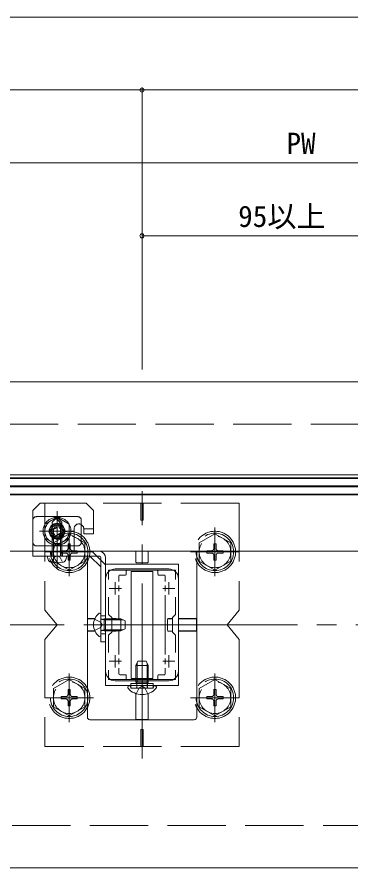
# Model space of a CAD drawing. Units: millimetres, scale not verified. Extents: x -990 to 990, y -1600 to 1603.
# Drawn here: x -28.7 to 108.7, y -690.6 to -340.6 of the extents above; entities that cross this region are included whole.
import ezdxf
from ezdxf.enums import TextEntityAlignment as Align

# ---------------------------------------------------------------- set-up
doc = ezdxf.new("R2010")
doc.units = ezdxf.units.MM
doc.header["$LTSCALE"] = 8
doc.linetypes.add('CHAIN2', pattern=[12, 9, -1, 1, -1])
doc.linetypes.add('DASHED3', pattern=[4, 3, -1])
for name, color, linetype, lineweight in [('0-2_YKK_ZWAK', 2, 'Continuous', 9), ('0-3_YKK_11', 4, 'DASHED3', 9), ('0-4_YKK_12', 3, 'Continuous', 9), ('0-6_YKK_D', 6, 'Continuous', 9), ('0-7_YSS_K', 7, 'Continuous', 9)]:
    doc.layers.add(name, color=color, linetype=linetype, lineweight=lineweight)
doc.styles.add('ＭＳ ゴシック', font='')
doc.styles.get('ＭＳ ゴシック').set_extended_font_data('MS Gothic')

msp = doc.modelspace()

# ---------------------------------------------------------------- linework, layer by layer
at = {"layer": '0-2_YKK_ZWAK'}
for p, q in [((-277.267, -490.626), (205.233, -490.626)), ((-229.267, -528.926), (407.733, -528.926)), ((-229.267, -530.126), (407.733, -530.126)), ((407.733, -537.126), (-229.267, -537.126)), ((407.733, -560.326), (-229.267, -560.326)), ((33.733, -567.626), (11.733, -567.626)), ((7.733, -571.626), (7.733, -609.626)), ((37.733, -571.626), (37.733, -609.626)), ((33.733, -613.626), (11.733, -613.626)), ((-77.267, -690.626), (205.233, -690.626))]:
    msp.add_line(p, q, dxfattribs=at)
at = {"layer": '0-2_YKK_ZWAK', "linetype": 'CHAIN2'}
msp.add_line((22.733, -645.626), (22.733, -535.626), dxfattribs=at)
at = {"layer": '0-2_YKK_ZWAK'}
for centre, start, end in [((11.733, -571.626), 90, 180), ((33.733, -571.626), 0, 90), ((11.733, -609.626), 180, 270), ((33.733, -609.626), 270, 0)]:
    msp.add_arc(centre, 4, start, end, dxfattribs=at)
at = {"layer": '0-3_YKK_11'}
for p, q in [((-19.267, -540.626), (-22.267, -543.626)), ((-0.267, -540.626), (-19.267, -540.626)), ((-17.267, -540.626), (-17.267, -584.626)), ((62.733, -540.626), (-17.267, -540.626)), ((-0.267, -540.626), (2.733, -543.626)), ((22.233, -540.626), (22.233, -547.626)), ((23.233, -540.626), (23.233, -547.626)), ((62.733, -540.626), (62.733, -584.626)), ((-22.267, -560.326), (-22.267, -543.626)), ((2.733, -553.126), (2.733, -543.626)), ((-22.267, -556.626), (-22.267, -547.626)), ((-3.767, -546.126), (-20.767, -546.126)), ((-10.267, -549.326), (-12.267, -547.326)), ((-10.867, -562.326), (-10.867, -548.726)), ((-2.267, -556.626), (-2.267, -547.626)), ((23.233, -547.626), (22.233, -547.626)), ((-14.547, -551.366), (-15.267, -551.366)), ((-13.667, -551.126), (-14.267, -551.126)), ((-13.667, -562.326), (-13.667, -551.126)), ((-9.987, -552.886), (-9.267, -552.886)), ((-5.267, -560.326), (-5.267, -551.126)), ((-1.267, -551.126), (2.733, -551.126)), ((-1.267, -553.126), (-1.267, -551.126)), ((-7.267, -553.126), (-13.767, -556.868)), ((-7.267, -553.126), (-0.767, -556.868)), ((-1.267, -553.126), (2.733, -553.126)), ((52.733, -553.126), (46.233, -556.868)), ((52.733, -553.126), (59.233, -556.868)), ((-3.767, -558.126), (-20.767, -558.126)), ((-13.767, -556.868), (-13.767, -564.384)), ((-0.767, -564.373), (-0.767, -556.868)), ((46.233, -556.868), (46.233, -564.384)), ((59.233, -564.373), (59.233, -556.868)), ((-14.517, -560.326), (-14.517, -562.326)), ((-14.467, -564.893), (-13.525, -562.962)), ((-13.525, -562.962), (-12.267, -562.293)), ((-8.677, -560.156), (-10.617, -560.156)), ((-10.017, -560.326), (-10.017, -562.326)), ((-5.857, -561.096), (-3.917, -561.096)), ((7.733, -565.983), (2.076, -560.326)), ((51.323, -560.156), (49.383, -560.156)), ((54.143, -561.096), (56.083, -561.096)), ((-7.267, -568.126), (-13.767, -564.384)), ((-7.267, -568.126), (-0.767, -564.384)), ((52.733, -568.126), (46.233, -564.384)), ((52.733, -568.126), (59.233, -564.384)), ((5.733, -586.876), (7.733, -586.876)), ((62.733, -584.626), (57.733, -590.626)), ((3.221, -588.276), (5.638, -589.481)), ((6.247, -590.626), (5.638, -589.481)), ((6.247, -590.626), (5.638, -591.771)), ((7.133, -588.559), (6.21, -588.366)), ((7.133, -588.126), (6.538, -588.342)), ((7.133, -593.126), (7.133, -588.126)), ((7.133, -588.126), (10.233, -588.126)), ((7.133, -588.559), (10.233, -588.559)), ((62.733, -596.626), (57.733, -590.626)), ((3.221, -592.976), (5.638, -591.771)), ((5.733, -594.376), (7.733, -594.376)), ((7.133, -592.693), (6.21, -592.887)), ((7.133, -593.126), (6.538, -592.91)), ((7.133, -592.693), (10.233, -592.693)), ((7.133, -593.126), (10.233, -593.126)), ((-17.267, -596.626), (-17.267, -640.626)), ((62.733, -596.626), (62.733, -640.626)), ((21.033, -605.626), (20.233, -607.326)), ((25.233, -607.326), (20.233, -607.326)), ((20.233, -612.626), (20.233, -607.326)), ((20.666, -612.626), (20.666, -606.406)), ((24.8, -612.626), (24.8, -606.406)), ((25.233, -612.626), (25.233, -607.326)), ((-7.267, -613.114), (-13.767, -616.856)), ((-7.267, -613.114), (-0.767, -616.856)), ((18.041, -616.2), (17.952, -615.955)), ((18.133, -614.726), (27.333, -614.726)), ((20.233, -614.226), (20.233, -613.126)), ((25.233, -614.226), (20.233, -614.226)), ((20.583, -614.726), (20.583, -616.726)), ((20.666, -614.226), (20.666, -613.126)), ((22.733, -615.882), (21.588, -616.491)), ((22.733, -615.882), (23.878, -616.491)), ((24.8, -614.226), (24.8, -613.126)), ((24.883, -614.726), (24.883, -616.726)), ((25.233, -614.226), (25.233, -613.126)), ((27.425, -616.2), (27.514, -615.955)), ((52.733, -613.114), (46.233, -616.856)), ((52.733, -613.114), (59.233, -616.856)), ((-13.767, -616.856), (-13.767, -624.372)), ((-0.767, -624.361), (-0.767, -616.856)), ((27.333, -616.726), (18.133, -616.726)), ((18.793, -616.726), (20.033, -616.726)), ((20.361, -618.952), (21.588, -616.491)), ((25.105, -618.952), (23.878, -616.491)), ((26.673, -616.726), (25.433, -616.726)), ((46.233, -616.856), (46.233, -624.372)), ((59.233, -624.361), (59.233, -616.856)), ((-8.677, -620.144), (-10.617, -620.144)), ((-5.857, -621.084), (-3.917, -621.084)), ((51.323, -620.144), (49.383, -620.144)), ((54.143, -621.084), (56.083, -621.084)), ((-7.267, -628.114), (-13.767, -624.372)), ((-7.267, -628.114), (-0.767, -624.372)), ((52.733, -628.114), (46.233, -624.372)), ((52.733, -628.114), (59.233, -624.372)), ((23.233, -633.626), (22.233, -633.626)), ((22.233, -640.626), (22.233, -633.626)), ((23.233, -640.626), (23.233, -633.626)), ((62.733, -640.626), (-17.267, -640.626))]:
    msp.add_line(p, q, dxfattribs=at)
at = {"layer": '0-3_YKK_11', "linetype": 'CHAIN2'}
for p, q in [((-12.267, -567.426), (-12.267, -543.826)), ((-12.267, -559.376), (-12.267, -544.876)), ((-19.517, -552.126), (-5.017, -552.126)), ((-7.267, -570.626), (-7.267, -550.626)), ((52.733, -570.626), (52.733, -550.626)), ((-17.267, -560.626), (2.733, -560.626)), ((42.733, -560.626), (62.733, -560.626)), ((1.733, -590.626), (16.432, -590.626)), ((22.733, -620.13), (22.733, -604.713)), ((-7.267, -630.614), (-7.267, -610.614)), ((52.733, -630.614), (52.733, -610.614)), ((-17.267, -620.614), (2.733, -620.614)), ((42.733, -620.614), (62.733, -620.614))]:
    msp.add_line(p, q, dxfattribs=at)
at = {"layer": '0-3_YKK_11', "linetype": 'Continuous'}
for p, q in [((-22.267, -560.326), (5.233, -560.326)), ((-22.267, -562.326), (-22.267, -560.326)), ((-22.267, -562.326), (5.233, -562.326)), ((-15.871, -563.806), (-16.267, -562.326)), ((-16.267, -562.326), (-8.267, -562.326)), ((-8.663, -563.806), (-8.267, -562.326)), ((0.233, -562.326), (0.233, -628.626)), ((1.248, -562.326), (5.733, -566.811)), ((5.733, -597.626), (5.733, -563.126)), ((20.207, -560.326), (20.207, -564.844)), ((20.225, -564.826), (20.229, -560.326)), ((25.241, -564.826), (25.237, -560.326)), ((25.259, -560.326), (25.259, -564.844)), ((45.233, -628.626), (45.233, -560.326)), ((24.959, -565.144), (20.507, -565.144)), ((24.942, -565.126), (20.524, -565.126)), ((13.233, -572.799), (13.233, -570.426)), ((13.533, -570.126), (15.933, -570.126)), ((16.233, -569.826), (16.233, -568.426)), ((16.533, -568.126), (28.933, -568.126)), ((29.233, -568.426), (29.233, -569.826)), ((29.533, -570.126), (31.933, -570.126)), ((32.233, -570.426), (32.233, -572.799)), ((13.233, -576.781), (13.233, -574.471)), ((32.233, -574.471), (32.233, -576.781)), ((13.233, -588.126), (13.233, -578.453)), ((32.233, -578.453), (32.233, -602.799)), ((5.133, -585.876), (5.233, -585.876)), ((5.733, -586.376), (5.733, -594.876)), ((0.328, -588.079), (0.281, -588.126)), ((0.281, -588.126), (3.293, -588.117)), ((0.281, -588.126), (0.289, -593.126)), ((3.314, -588.074), (0.628, -588.074)), ((11.951, -588.074), (10.233, -588.074)), ((10.233, -588.097), (11.932, -588.092)), ((10.233, -588.126), (14.033, -588.126)), ((10.233, -588.559), (14.953, -588.559)), ((14.033, -593.126), (14.033, -588.126)), ((15.733, -588.926), (14.033, -588.126)), ((15.733, -592.326), (15.733, -588.926)), ((33.216, -588.374), (33.216, -592.879)), ((33.233, -588.391), (33.233, -592.861)), ((33.516, -588.074), (35.233, -588.074)), ((35.233, -588.097), (33.534, -588.092)), ((37.733, -588.074), (44.838, -588.074)), ((45.185, -588.126), (37.733, -588.104)), ((45.138, -588.079), (45.185, -588.126)), ((45.185, -588.126), (45.177, -593.126)), ((0.289, -593.126), (3.293, -593.135)), ((0.336, -593.173), (0.289, -593.126)), ((3.314, -593.179), (0.636, -593.179)), ((10.233, -592.693), (14.953, -592.693)), ((10.233, -593.126), (14.033, -593.126)), ((10.233, -593.155), (11.932, -593.16)), ((11.951, -593.179), (10.233, -593.179)), ((13.233, -602.799), (13.233, -593.126)), ((14.033, -593.126), (15.733, -592.326)), ((33.516, -593.179), (35.233, -593.179)), ((35.233, -593.155), (33.534, -593.16)), ((45.177, -593.126), (37.733, -593.148)), ((37.733, -593.179), (44.83, -593.179)), ((45.13, -593.173), (45.177, -593.126)), ((5.133, -595.376), (5.233, -595.376)), ((13.233, -606.781), (13.233, -604.471)), ((32.233, -604.471), (32.233, -606.781)), ((13.233, -610.826), (13.233, -608.453)), ((32.233, -608.453), (32.233, -610.826)), ((15.933, -611.126), (13.533, -611.126)), ((16.233, -612.826), (16.233, -611.426)), ((29.233, -611.426), (29.233, -612.826)), ((31.933, -611.126), (29.533, -611.126)), ((20.233, -613.126), (16.533, -613.126)), ((17.482, -615.626), (27.984, -615.626)), ((20.233, -613.126), (20.233, -612.626)), ((20.666, -613.126), (20.666, -612.626)), ((24.8, -613.126), (24.8, -612.626)), ((25.233, -613.126), (25.233, -612.626)), ((28.933, -613.126), (25.233, -613.126)), ((27.984, -615.626), (28.088, -615.626)), ((16.833, -616.171), (16.833, -616.37)), ((20.181, -618.891), (20.181, -629.167)), ((25.233, -629.514), (25.261, -618.899)), ((25.285, -618.891), (25.285, -629.167)), ((28.633, -616.171), (28.633, -616.37)), ((1.231, -629.626), (44.235, -629.626)), ((25.233, -629.514), (20.233, -629.514)), ((25.28, -629.467), (25.233, -629.514))]:
    msp.add_line(p, q, dxfattribs=at)
for points in [[(-234.267, -533.426), (-234.267, -530.426), (412.733, -530.426), (412.733, -533.426)], [(412.733, -533.826), (412.733, -536.826), (-234.267, -536.826), (-234.267, -533.826)], [(7.733, -563.126), (7.733, -597.626), (5.733, -597.626)], [(17.378, -615.626), (17.482, -615.626), (17.833, -615.626)], [(20.186, -629.467), (20.233, -629.514), (20.205, -618.899)]]:
    msp.add_lwpolyline(points, dxfattribs=at)
for points in [[(412.733, -533.426), (-234.267, -533.426), (-234.267, -533.826), (412.733, -533.826)], [(27.233, -612.626), (27.233, -568.626), (18.233, -568.626), (18.233, -612.626)]]:
    msp.add_lwpolyline(points, close=True, dxfattribs=at)
at = {"layer": '0-3_YKK_11'}
msp.add_lwpolyline([(-12.267, -546.353), (-17.267, -549.239), (-17.267, -555.013), (-12.267, -557.9), (-7.267, -555.013), (-7.267, -549.239)], close=True, dxfattribs=at)
for points in [[(-14.267, -562.326), (-14.267, -548.326), (-12.267, -546.326)], [(-11.507, -549.846), (-11.507, -549.126), (-13.027, -549.126), (-13.027, -549.846)], [(-10.267, -562.326), (-10.267, -548.326), (-12.267, -546.326)], [(-15.267, -551.366), (-15.267, -552.886), (-14.547, -552.886)], [(-9.267, -552.886), (-9.267, -551.366), (-9.987, -551.366)], [(-13.027, -554.406), (-13.027, -555.126), (-11.507, -555.126), (-11.507, -554.406)], [(-6.797, -559.216), (-6.797, -557.276), (-7.737, -557.276), (-7.737, -559.216)], [(53.203, -559.216), (53.203, -557.276), (52.263, -557.276), (52.263, -559.216)], [(-10.067, -564.893), (-11.009, -562.962), (-12.267, -562.293)], [(-10.617, -560.156), (-10.617, -561.096), (-8.677, -561.096)], [(-7.737, -562.036), (-7.737, -563.976), (-6.797, -563.976), (-6.797, -562.036)], [(-3.917, -561.096), (-3.917, -560.156), (-5.857, -560.156)], [(49.383, -560.156), (49.383, -561.096), (51.323, -561.096)], [(52.263, -562.036), (52.263, -563.976), (53.203, -563.976), (53.203, -562.036)], [(56.083, -561.096), (56.083, -560.156), (54.143, -560.156)], [(-17.267, -596.626), (-12.267, -590.626), (-17.267, -584.626)], [(25.233, -607.326), (24.433, -605.626), (21.033, -605.626)], [(18.133, -614.726), (18.133, -615.626), (18.133, -616.726)], [(20.233, -614.226), (20.402, -614.726), (20.533, -615.112)], [(20.666, -614.226), (20.606, -614.726), (20.533, -615.326)], [(20.533, -615.112), (20.533, -615.626), (20.533, -616.226)], [(24.8, -614.226), (24.86, -614.726), (24.933, -615.326)], [(25.233, -614.226), (25.064, -614.726), (24.933, -615.112)], [(24.933, -615.112), (24.933, -615.626), (24.933, -616.226)], [(27.333, -614.726), (27.333, -615.626), (27.333, -616.726)], [(-6.797, -619.204), (-6.797, -617.264), (-7.737, -617.264), (-7.737, -619.204)], [(53.203, -619.204), (53.203, -617.264), (52.263, -617.264), (52.263, -619.204)], [(-10.617, -620.144), (-10.617, -621.084), (-8.677, -621.084)], [(-7.737, -622.024), (-7.737, -623.964), (-6.797, -623.964), (-6.797, -622.024)], [(-3.917, -621.084), (-3.917, -620.144), (-5.857, -620.144)], [(49.383, -620.144), (49.383, -621.084), (51.323, -621.084)], [(52.263, -622.024), (52.263, -623.964), (53.203, -623.964), (53.203, -622.024)], [(56.083, -621.084), (56.083, -620.144), (54.143, -620.144)]]:
    msp.add_lwpolyline(points, dxfattribs=at)
for centre, radius in [((-12.267, -552.126), 5), ((-12.267, -552.126), 3.25), ((-12.267, -552.126), 3), ((-7.267, -560.626), 8.5), ((-7.267, -560.626), 7.7), ((-12.267, -552.126), 2.5), ((52.733, -560.626), 8.5), ((52.733, -560.626), 7.7), ((-7.267, -560.626), 6.5), ((52.733, -560.626), 6.5), ((-7.267, -620.614), 8.5), ((52.733, -620.614), 8.5), ((-7.267, -620.614), 7.7), ((-7.267, -620.614), 6.5), ((52.733, -620.614), 7.7), ((52.733, -620.614), 6.5)]:
    msp.add_circle(centre, radius, dxfattribs=at)
for centre, radius, start, end in [((-20.767, -547.626), 1.5, 90, 180), ((-12.267, -552.126), 5.75, 150.40815, 209.59185), ((-12.267, -552.126), 5.75, 90.40815, 149.59185), ((-12.267, -552.126), 5.75, 30.40815, 89.59185), ((-12.267, -552.126), 5.75, 330.40815, 29.59185), ((-3.267, -551.126), 2, 0, 180), ((-3.767, -547.626), 1.5, 0, 90), ((-14.547, -549.846), 1.52, 270, 0), ((-14.547, -554.406), 1.52, 0, 90), ((-13.6, -549.794), 1.333, 267.13402, 0), ((-9.987, -549.846), 1.52, 180, 270), ((-9.987, -554.406), 1.52, 90, 180), ((-12.267, -552.126), 5.75, 210.40815, 269.59185), ((-12.267, -552.126), 5.75, 270.40815, 329.59185), ((-20.767, -556.626), 1.5, 180, 270), ((-8.677, -559.216), 0.94, 270, 0), ((-5.857, -559.216), 0.94, 180, 270), ((-3.767, -556.626), 1.5, 270, 0), ((51.323, -559.216), 0.94, 270, 0), ((54.143, -559.216), 0.94, 180, 270), ((-8.677, -562.036), 0.94, 0, 90), ((-5.857, -562.036), 0.94, 90, 180), ((51.323, -562.036), 0.94, 0, 90), ((54.143, -562.036), 0.94, 90, 180), ((6.333, -587.778), 0.6, 180, 289.96957), ((6.333, -593.474), 0.6, 70.03043, 180), ((17.482, -616.126), 0.5, 20, 90), ((27.984, -616.126), 0.5, 90, 160), ((-8.677, -619.204), 0.94, 270, 0), ((-5.857, -619.204), 0.94, 180, 270), ((18.793, -615.926), 0.8, 200, 270), ((20.033, -616.226), 0.5, 270, 0), ((25.433, -616.226), 0.5, 180, 270), ((26.673, -615.926), 0.8, 270, 340), ((51.323, -619.204), 0.94, 270, 0), ((54.143, -619.204), 0.94, 180, 270), ((-8.677, -622.024), 0.94, 0, 90), ((-5.857, -622.024), 0.94, 90, 180), ((51.323, -622.024), 0.94, 0, 90), ((54.143, -622.024), 0.94, 90, 180)]:
    msp.add_arc(centre, radius, start, end, dxfattribs=at)
at = {"layer": '0-3_YKK_11', "linetype": 'Continuous'}
for centre, radius, start, end in [((4.962, -563.084), 2.771, 359.13451, 84.38609), ((4.901, -563.09), 0.833, 357.50978, 66.50099), ((-14.518, -563.443), 1.4, 195, 255.67668), ((-12.267, -554.626), 10.5, 255.67668, 284.32332), ((-10.016, -563.443), 1.4, 284.32332, 345), ((8.633, -590.626), 5.9, 126.38156, 233.61844), ((5.233, -586.376), 0.5, 0, 90), ((5.233, -594.876), 0.5, 270, 0), ((17.378, -616.171), 0.545, 90, 180), ((28.088, -616.171), 0.545, 0, 90), ((17.383, -616.37), 0.55, 180, 221.56083), ((22.733, -611.626), 7.7, 221.56083, 318.43917), ((28.083, -616.37), 0.55, 318.43917, 0)]:
    msp.add_arc(centre, radius, start, end, dxfattribs=at)
for centre, major_axis, ratio, start_param, end_param in [((20.507, -564.844), (-0.212, -0.212), 0.999695, 5.4979394, 7.0684312), ((20.525, -564.826), (0.133, 0.27), 0.998319, 2.0276261, 3.5981179), ((24.941, -564.826), (-0.133, 0.27), 0.998319, 2.6850674, 4.2555592), ((24.959, -564.844), (0.212, -0.212), 0.999695, 5.4979394, 7.0684312), ((13.533, -570.426), (-0.212, 0.212), 0.999695, 5.4979394, 7.0684312), ((15.933, -569.826), (0.212, -0.212), 0.999695, 5.4979394, 7.0684312), ((16.533, -568.426), (-0.212, 0.212), 0.999695, 5.4979394, 7.0684312), ((28.933, -568.426), (0.212, 0.212), 0.999695, 5.4979394, 7.0684312), ((29.533, -569.826), (-0.212, -0.212), 0.999695, 5.4979394, 7.0684312), ((31.933, -570.426), (0.212, 0.212), 0.999695, 5.4979394, 7.0684312), ((0.628, -588.079), (-0.3, 0), 0.017455, 4.7124155, 6.265825), ((11.932, -588.392), (-0.275, -0.122), 0.995669, 3.8115596, 4.2954102), ((11.95, -588.374), (-0.212, -0.212), 0.999695, 3.3270871, 3.9268385), ((33.516, -588.374), (0.212, -0.212), 0.999695, 2.3563468, 3.9268385), ((33.534, -588.392), (-0.275, 0.122), 0.995669, 5.1293678, 6.6998595), ((44.838, -588.079), (-0.3, 0), 0.017455, 3.158953, 4.7123624), ((0.636, -593.173), (-0.3, 0), 0.017455, 0.0174134, 1.5708229), ((11.932, -592.86), (-0.275, 0.122), 0.995669, 1.9877751, 2.4716257), ((11.95, -592.878), (-0.212, 0.212), 0.999695, 2.3563468, 2.9560982), ((33.516, -592.878), (0.212, 0.212), 0.999695, 2.3563468, 3.9268385), ((33.534, -592.86), (-0.275, -0.122), 0.995669, 5.8665111, 7.4370028), ((44.83, -593.173), (-0.3, 0), 0.017455, 1.5707698, 3.1241792), ((13.533, -610.826), (-0.212, -0.212), 0.999695, 5.4979394, 7.0684312), ((15.933, -611.426), (0.212, 0.212), 0.999695, 5.4979394, 7.0684312), ((29.533, -611.426), (-0.212, 0.212), 0.999695, 5.4979394, 7.0684312), ((31.933, -610.826), (0.212, -0.212), 0.999695, 5.4979394, 7.0684312), ((16.533, -612.826), (-0.212, -0.212), 0.999695, 5.4979394, 7.0684312), ((28.933, -612.826), (0.212, -0.212), 0.999695, 5.4979394, 7.0684312), ((1.233, -628.624), (0.424, 0.908), 0.997623, 2.0084372, 3.5774093), ((20.186, -629.167), (0, 0.3), 0.017455, 1.5707963, 3.1241394), ((25.28, -629.167), (0, 0.3), 0.017455, 3.1590459, 4.712389), ((44.233, -628.624), (-0.424, 0.908), 0.997623, 2.705776, 4.2747481)]:
    msp.add_ellipse(centre, major_axis=major_axis, ratio=ratio, start_param=start_param, end_param=end_param, dxfattribs=at)
at = {"layer": '0-4_YKK_12', "linetype": 'DASHED3'}
for p, q in [((-259.767, -508.126), (832.733, -508.126)), ((-94.767, -673.126), (832.733, -673.126))]:
    msp.add_line(p, q, dxfattribs=at)
at = {"layer": '0-4_YKK_12', "linetype": 'CHAIN2'}
msp.add_line((-177.267, -590.626), (832.733, -590.626), dxfattribs=at)
at = {"layer": '0-6_YKK_D'}
for p, q in [((-163.267, -340.626), (832.733, -340.626)), ((-177.267, -370.626), (22.733, -370.626)), ((22.733, -485.626), (22.733, -369.626)), ((22.733, -485.626), (22.733, -369.626)), ((22.733, -370.626), (422.733, -370.626)), ((-239.267, -400.626), (417.733, -400.626)), ((22.733, -485.626), (22.733, -429.626)), ((137.733, -430.626), (22.733, -430.626))]:
    msp.add_line(p, q, dxfattribs=at)
for centre in [(22.733, -370.626), (22.733, -370.626), (22.733, -430.626)]:
    msp.add_circle(centre, 0.85, dxfattribs=at)
at = {"layer": '0-7_YSS_K'}
for p, q in [((11.733, -573.126), (11.733, -578.126)), ((33.733, -573.126), (33.733, -578.126)), ((9.233, -575.626), (14.233, -575.626)), ((31.233, -575.626), (36.233, -575.626)), ((11.733, -603.126), (11.733, -608.126)), ((33.733, -603.126), (33.733, -608.126)), ((9.233, -605.626), (14.233, -605.626)), ((31.233, -605.626), (36.233, -605.626)), ((36.533, -609.259), (36.533, -613.126))]:
    msp.add_line(p, q, dxfattribs=at)
msp.add_lwpolyline([(7.733, -565.626), (7.733, -615.626), (37.733, -615.626), (37.733, -565.626)], close=True, dxfattribs=at)
for points in [[(8.933, -571.993), (8.933, -568.126), (36.533, -568.126), (36.533, -571.993)], [(8.933, -601.993), (8.933, -594.926), (10.233, -593.626), (10.233, -587.626), (8.933, -586.326), (8.933, -579.259)], [(36.533, -579.259), (36.533, -586.326), (35.233, -587.626), (35.233, -593.626), (36.533, -594.926), (36.533, -601.993)], [(36.533, -609.259), (36.533, -613.126), (8.933, -613.126), (8.933, -609.259)]]:
    msp.add_lwpolyline(points, dxfattribs=at)

# ---------------------------------------------------------------- texts
at = {"layer": '0-6_YKK_D', "style": 'ＭＳ ゴシック'}
for s, p in [('PW', (82.193, -399.626)), ('95以上', (62.313, -429.626))]:
    msp.add_text(s, height=8.798, dxfattribs=at).set_placement(p, align=Align.BOTTOM_LEFT)

doc.saveas('drawing.dxf')
